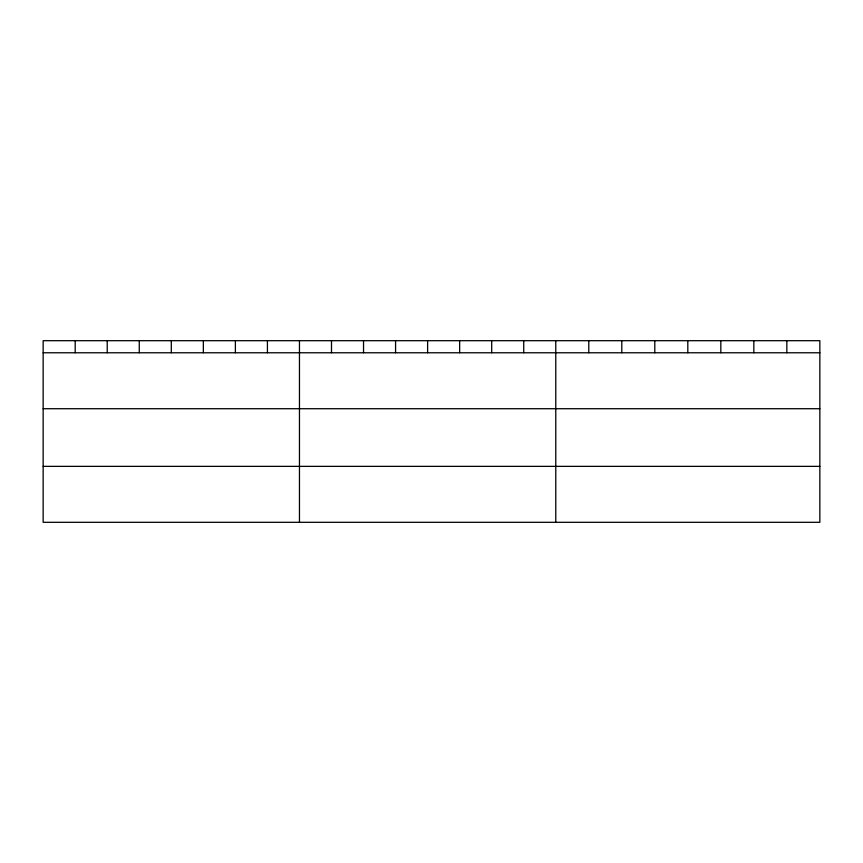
<?xml version="1.0" encoding="UTF-8"?>
<svg xmlns="http://www.w3.org/2000/svg" width="863" height="863" viewBox="0 0 863 863"><rect width="100%" height="100%" fill="white"/><g stroke="black" fill="none" stroke-linecap="round" stroke-linejoin="round"><path stroke-width="1.29" d="M819.85 352.773L819.85 522.309L43.15 522.309L43.15 340.691L819.85 340.691L819.85 352.773L43.15 352.773M43.15 408.717L819.85 408.717M43.15 466.365L819.85 466.365M786.84 340.691L786.84 352.773M753.831 340.691L753.831 352.773M720.821 340.691L720.821 352.773M687.811 340.691L687.811 352.773M654.801 340.691L654.801 352.773M621.792 340.691L621.792 352.773M588.782 340.691L588.782 352.773M555.772 340.691L555.772 522.309M523.733 340.691L523.733 352.773M491.694 340.691L491.694 352.773M459.655 340.691L459.655 352.773M427.617 340.691L427.617 352.773M395.578 340.691L395.578 352.773M363.539 340.691L363.539 352.773M331.5 340.691L331.5 352.773M299.461 340.691L299.461 522.309M267.422 340.691L267.422 352.773M235.383 340.691L235.383 352.773M203.344 340.691L203.344 352.773M171.306 340.691L171.306 352.773M139.267 340.691L139.267 352.773M107.228 340.691L107.228 352.773M75.189 340.691L75.189 352.773"/></g></svg>
